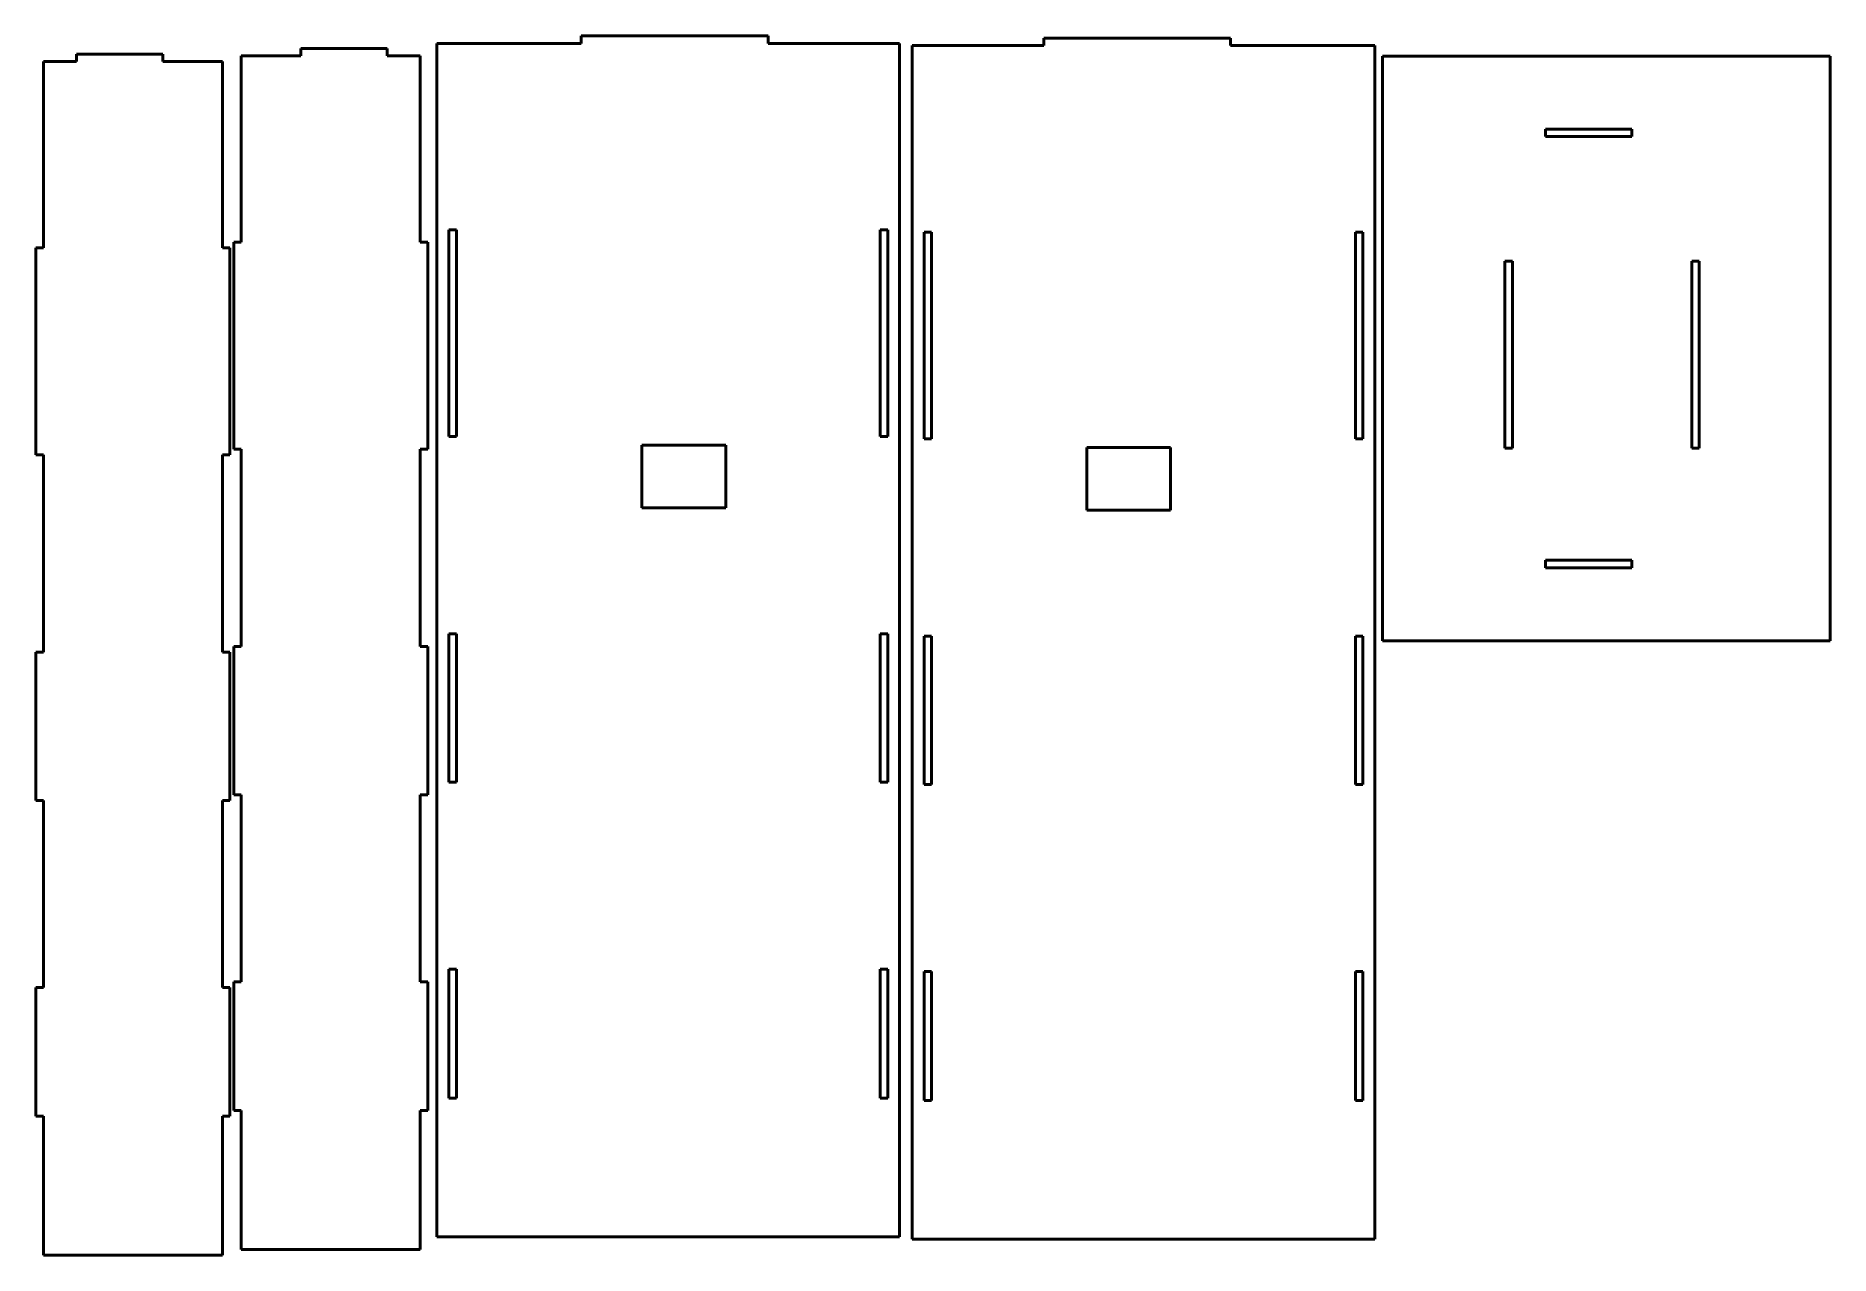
# Model space of a CAD drawing. Header units: millimetres. Extents: x 37 to 758, y 28 to 519.
import ezdxf

# ---------------------------------------------------------------- set-up
doc = ezdxf.new("R2010")
doc.units = ezdxf.units.MM
doc.header["$LTSCALE"] = 0.75
doc.layers.add('Visible', color=7, linetype='Continuous', lineweight=50)

msp = doc.modelspace()

# ---------------------------------------------------------------- linework, layer by layer
at = {"layer": 'Visible', "extrusion": (0, 0, -1)}
for p, q in [((143.318054, 513.635027, 1.5), (178.102005, 513.635027, 1.5)), ((143.318054, 513.635027, 1.5), (143.318054, 510.635027, 1.5)), ((178.102005, 513.635027, 1.5), (178.102005, 510.635027, 1.5)), ((143.318054, 510.635027, 1.5), (119.378323, 510.635027, 1.5)), ((119.378323, 510.635027, 1.5), (119.378323, 435.663504, 1.5)), ((191.378323, 510.635027, 1.5), (178.102005, 510.635027, 1.5)), ((191.378323, 435.663504, 1.5), (191.378323, 510.635027, 1.5)), ((119.378323, 435.663504, 1.5), (116.378323, 435.663504, 1.5)), ((116.378323, 435.663504, 1.5), (116.378323, 352.497399, 1.5)), ((191.378323, 435.663504, 1.5), (194.378323, 435.663504, 1.5)), ((194.378323, 435.663504, 1.5), (194.378323, 352.497399, 1.5)), ((116.378323, 352.497399, 1.5), (119.378323, 352.497399, 1.5)), ((119.378323, 352.497399, 1.5), (119.378323, 273.125884, 1.5)), ((191.378323, 273.125884, 1.5), (191.378323, 352.497399, 1.5)), ((191.378323, 352.497399, 1.5), (194.378323, 352.497399, 1.5)), ((119.378323, 273.125884, 1.5), (116.378323, 273.125884, 1.5)), ((116.378323, 273.125884, 1.5), (116.378323, 213.512358, 1.5)), ((191.378323, 273.125884, 1.5), (194.378323, 273.125884, 1.5)), ((194.378323, 273.125884, 1.5), (194.378323, 213.512358, 1.5)), ((116.378323, 213.512358, 1.5), (119.378323, 213.512358, 1.5)), ((119.378323, 213.512358, 1.5), (119.378323, 138.319373, 1.5)), ((191.378323, 213.512358, 1.5), (194.378323, 213.512358, 1.5)), ((191.378323, 138.319373, 1.5), (191.378323, 213.512358, 1.5)), ((119.378323, 138.319373, 1.5), (116.378323, 138.319373, 1.5)), ((116.378323, 138.319373, 1.5), (116.378323, 86.470171, 1.5)), ((191.378323, 138.319373, 1.5), (194.378323, 138.319373, 1.5)), ((194.378323, 138.319373, 1.5), (194.378323, 86.470171, 1.5)), ((116.378323, 86.470171, 1.5), (119.378323, 86.470171, 1.5)), ((119.378323, 86.470171, 1.5), (119.378323, 30.635027, 1.5)), ((191.378323, 30.635027, 1.5), (191.378323, 86.470171, 1.5)), ((191.378323, 86.470171, 1.5), (194.378323, 86.470171, 1.5)), ((119.378323, 30.635027, 1.5), (191.378323, 30.635027, 1.5))]:
    msp.add_line(p, q, dxfattribs=at)
at = {"layer": 'Visible', "extrusion": (1, -2e-16, 0)}
for p, q in [((198.076848, 35.6496, 1.5), (198.076848, 515.6496, 1.5)), ((256.076848, 515.6496, 1.5), (198.076848, 515.6496, 1.5)), ((256.076848, 518.6496, 1.5), (331.211397, 518.6496, 1.5)), ((256.076848, 518.6496, 1.5), (256.076848, 515.6496, 1.5)), ((331.211397, 518.6496, 1.5), (331.211397, 515.6496, 1.5)), ((384.076848, 515.6496, 1.5), (331.211397, 515.6496, 1.5)), ((384.076848, 515.6496, 1.5), (384.076848, 35.6496, 1.5)), ((202.876848, 440.678078, 1.5), (205.876848, 440.678078, 1.5)), ((202.876848, 357.511973, 1.5), (202.876848, 440.678078, 1.5)), ((205.876848, 440.678078, 1.5), (205.876848, 357.511973, 1.5)), ((376.276848, 440.678078, 1.5), (379.276848, 440.678078, 1.5)), ((376.276848, 357.511973, 1.5), (376.276848, 440.678078, 1.5)), ((379.276848, 440.678078, 1.5), (379.276848, 357.511973, 1.5)), ((205.876848, 357.511973, 1.5), (202.876848, 357.511973, 1.5)), ((280.412256, 328.850758, 1.5), (280.412256, 353.995758, 1.5)), ((280.412256, 353.995758, 1.5), (314.142256, 353.995758, 1.5)), ((314.142256, 353.995758, 1.5), (314.142256, 328.850758, 1.5)), ((379.276848, 357.511973, 1.5), (376.276848, 357.511973, 1.5)), ((314.142256, 328.850758, 1.5), (280.412256, 328.850758, 1.5)), ((202.876848, 278.140458, 1.5), (205.876848, 278.140458, 1.5)), ((202.876848, 218.526931, 1.5), (202.876848, 278.140458, 1.5)), ((205.876848, 278.140458, 1.5), (205.876848, 218.526931, 1.5)), ((376.276848, 278.140458, 1.5), (379.276848, 278.140458, 1.5)), ((376.276848, 218.526931, 1.5), (376.276848, 278.140458, 1.5)), ((379.276848, 278.140458, 1.5), (379.276848, 218.526931, 1.5)), ((205.876848, 218.526931, 1.5), (202.876848, 218.526931, 1.5)), ((379.276848, 218.526931, 1.5), (376.276848, 218.526931, 1.5)), ((202.876848, 91.484744, 1.5), (202.876848, 143.333947, 1.5)), ((202.876848, 143.333947, 1.5), (205.876848, 143.333947, 1.5)), ((205.876848, 143.333947, 1.5), (205.876848, 91.484744, 1.5)), ((376.276848, 91.484744, 1.5), (376.276848, 143.333947, 1.5)), ((376.276848, 143.333947, 1.5), (379.276848, 143.333947, 1.5)), ((379.276848, 143.333947, 1.5), (379.276848, 91.484744, 1.5)), ((205.876848, 91.484744, 1.5), (202.876848, 91.484744, 1.5)), ((379.276848, 91.484744, 1.5), (376.276848, 91.484744, 1.5)), ((198.076848, 35.6496, 1.5), (384.076848, 35.6496, 1.5))]:
    msp.add_line(p, q, dxfattribs=at)
at = {"layer": 'Visible', "extrusion": (-1, -2e-16, 0)}
for p, q in [((441.998974, 514.73786, 1.5), (389.133523, 514.73786, 1.5)), ((389.133523, 34.73786, 1.5), (389.133523, 514.73786, 1.5)), ((441.998974, 517.73786, 1.5), (517.133523, 517.73786, 1.5)), ((441.998974, 517.73786, 1.5), (441.998974, 514.73786, 1.5)), ((517.133523, 517.73786, 1.5), (517.133523, 514.73786, 1.5)), ((575.133523, 514.73786, 1.5), (517.133523, 514.73786, 1.5)), ((575.133523, 514.73786, 1.5), (575.133523, 34.73786, 1.5)), ((393.933523, 356.600233, 1.5), (393.933523, 439.766338, 1.5)), ((393.933523, 439.766338, 1.5), (396.933523, 439.766338, 1.5)), ((396.933523, 439.766338, 1.5), (396.933523, 356.600233, 1.5)), ((567.333523, 356.600233, 1.5), (567.333523, 439.766338, 1.5)), ((567.333523, 439.766338, 1.5), (570.333523, 439.766338, 1.5)), ((570.333523, 439.766338, 1.5), (570.333523, 356.600233, 1.5)), ((396.933523, 356.600233, 1.5), (393.933523, 356.600233, 1.5)), ((570.333523, 356.600233, 1.5), (567.333523, 356.600233, 1.5)), ((459.316933, 327.939018, 1.5), (459.316933, 353.084018, 1.5)), ((459.316933, 353.084018, 1.5), (493.046933, 353.084018, 1.5)), ((493.046933, 353.084018, 1.5), (493.046933, 327.939018, 1.5)), ((493.046933, 327.939018, 1.5), (459.316933, 327.939018, 1.5)), ((393.933523, 217.615191, 1.5), (393.933523, 277.228718, 1.5)), ((393.933523, 277.228718, 1.5), (396.933523, 277.228718, 1.5)), ((396.933523, 277.228718, 1.5), (396.933523, 217.615191, 1.5)), ((567.333523, 217.615191, 1.5), (567.333523, 277.228718, 1.5)), ((567.333523, 277.228718, 1.5), (570.333523, 277.228718, 1.5)), ((570.333523, 277.228718, 1.5), (570.333523, 217.615191, 1.5)), ((396.933523, 217.615191, 1.5), (393.933523, 217.615191, 1.5)), ((570.333523, 217.615191, 1.5), (567.333523, 217.615191, 1.5)), ((393.933523, 90.573004, 1.5), (393.933523, 142.422207, 1.5)), ((393.933523, 142.422207, 1.5), (396.933523, 142.422207, 1.5)), ((396.933523, 142.422207, 1.5), (396.933523, 90.573004, 1.5)), ((567.333523, 90.573004, 1.5), (567.333523, 142.422207, 1.5)), ((567.333523, 142.422207, 1.5), (570.333523, 142.422207, 1.5)), ((570.333523, 142.422207, 1.5), (570.333523, 90.573004, 1.5)), ((396.933523, 90.573004, 1.5), (393.933523, 90.573004, 1.5)), ((570.333523, 90.573004, 1.5), (567.333523, 90.573004, 1.5)), ((389.133523, 34.73786, 1.5), (575.133523, 34.73786, 1.5))]:
    msp.add_line(p, q, dxfattribs=at)
at = {"layer": 'Visible'}
for p, q in [((39.821627, 508.355673, 1.5), (39.821627, 433.384151, 1.5)), ((53.097944, 508.355673, 1.5), (39.821627, 508.355673, 1.5)), ((53.097944, 511.355673, 1.5), (87.881896, 511.355673, 1.5)), ((53.097944, 511.355673, 1.5), (53.097944, 508.355673, 1.5)), ((87.881896, 511.355673, 1.5), (87.881896, 508.355673, 1.5)), ((111.821627, 508.355673, 1.5), (87.881896, 508.355673, 1.5)), ((111.821627, 433.384151, 1.5), (111.821627, 508.355673, 1.5)), ((39.821627, 433.384151, 1.5), (36.821627, 433.384151, 1.5)), ((36.821627, 350.218046, 1.5), (36.821627, 433.384151, 1.5)), ((114.821627, 433.384151, 1.5), (111.821627, 433.384151, 1.5)), ((114.821627, 350.218046, 1.5), (114.821627, 433.384151, 1.5)), ((39.821627, 350.218046, 1.5), (36.821627, 350.218046, 1.5)), ((39.821627, 350.218046, 1.5), (39.821627, 270.846531, 1.5)), ((111.821627, 270.846531, 1.5), (111.821627, 350.218046, 1.5)), ((111.821627, 350.218046, 1.5), (114.821627, 350.218046, 1.5)), ((39.821627, 270.846531, 1.5), (36.821627, 270.846531, 1.5)), ((36.821627, 211.233005, 1.5), (36.821627, 270.846531, 1.5)), ((114.821627, 270.846531, 1.5), (111.821627, 270.846531, 1.5)), ((114.821627, 211.233005, 1.5), (114.821627, 270.846531, 1.5)), ((39.821627, 211.233005, 1.5), (36.821627, 211.233005, 1.5)), ((39.821627, 211.233005, 1.5), (39.821627, 136.04002, 1.5)), ((111.821627, 136.04002, 1.5), (111.821627, 211.233005, 1.5)), ((111.821627, 211.233005, 1.5), (114.821627, 211.233005, 1.5)), ((39.821627, 136.04002, 1.5), (36.821627, 136.04002, 1.5)), ((36.821627, 84.190818, 1.5), (36.821627, 136.04002, 1.5)), ((114.821627, 136.04002, 1.5), (111.821627, 136.04002, 1.5)), ((114.821627, 84.190818, 1.5), (114.821627, 136.04002, 1.5)), ((39.821627, 84.190818, 1.5), (36.821627, 84.190818, 1.5)), ((39.821627, 84.190818, 1.5), (39.821627, 28.355673, 1.5)), ((111.821627, 28.355673, 1.5), (111.821627, 84.190818, 1.5)), ((111.821627, 84.190818, 1.5), (114.821627, 84.190818, 1.5)), ((39.821627, 28.355673, 1.5), (111.821627, 28.355673, 1.5))]:
    msp.add_line(p, q, dxfattribs=at)
at = {"layer": 'Visible', "extrusion": (-1e-16, -1, 0)}
for p, q in [((758.174391, 510.440647, 1.5), (578.174391, 510.440647, 1.5)), ((578.174391, 510.440647, 1.5), (578.174391, 275.440647, 1.5)), ((758.174391, 275.440647, 1.5), (758.174391, 510.440647, 1.5)), ((643.73537, 481.197803, 1.5), (678.519321, 481.197803, 1.5)), ((643.73537, 478.197803, 1.5), (643.73537, 481.197803, 1.5)), ((678.519321, 478.197803, 1.5), (643.73537, 478.197803, 1.5)), ((678.519321, 481.197803, 1.5), (678.519321, 478.197803, 1.5)), ((627.459052, 427.997803, 1.5), (630.459052, 427.997803, 1.5)), ((627.459052, 352.863254, 1.5), (627.459052, 427.997803, 1.5)), ((630.459052, 427.997803, 1.5), (630.459052, 352.863254, 1.5)), ((702.559052, 427.997803, 1.5), (705.559052, 427.997803, 1.5)), ((702.559052, 352.863254, 1.5), (702.559052, 427.997803, 1.5)), ((705.559052, 427.997803, 1.5), (705.559052, 352.863254, 1.5)), ((630.459052, 352.863254, 1.5), (627.459052, 352.863254, 1.5)), ((705.559052, 352.863254, 1.5), (702.559052, 352.863254, 1.5)), ((643.73537, 307.797803, 1.5), (678.519321, 307.797803, 1.5)), ((643.73537, 304.797803, 1.5), (643.73537, 307.797803, 1.5)), ((678.519321, 304.797803, 1.5), (643.73537, 304.797803, 1.5)), ((678.519321, 307.797803, 1.5), (678.519321, 304.797803, 1.5)), ((578.174391, 275.440647, 1.5), (758.174391, 275.440647, 1.5))]:
    msp.add_line(p, q, dxfattribs=at)

doc.saveas('drawing.dxf')
